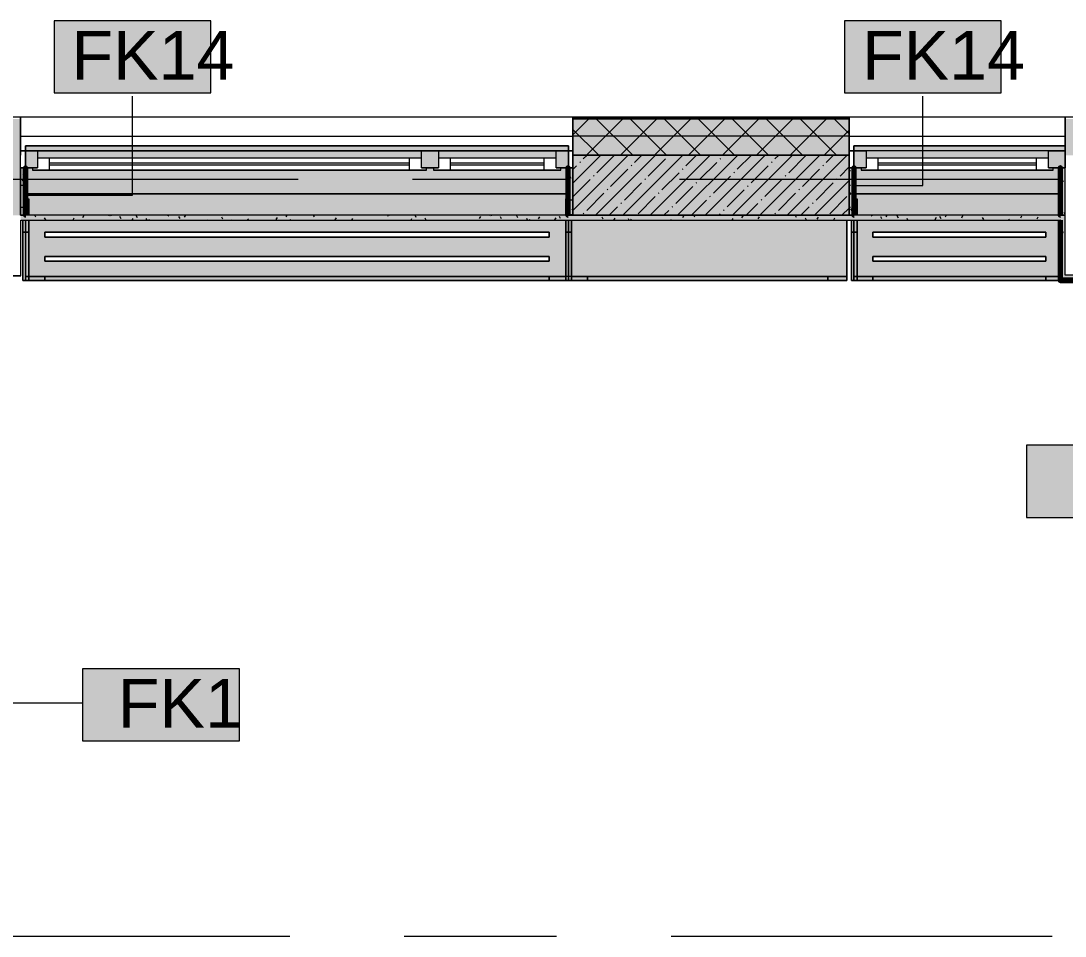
# Model space of a CAD drawing. Header units: millimetres. Extents: x -3817 to 677485, y -22715 to 103890.
# Drawn here: x 663327 to 667675, y 20026 to 23835 of the extents above; entities that cross this region are included whole.
import ezdxf

# ---------------------------------------------------------------- set-up
doc = ezdxf.new("R2010")
doc.units = ezdxf.units.MM
doc.layers.add('PDF _Геометрия', color=7, linetype='Continuous', true_color=0x1d1d1d)
doc.layers.add('PDF _Сплошная заливка', color=7, linetype='Continuous', true_color=0xffffff)
doc.layers.add('PDF _Текст', color=7, linetype='Continuous')
doc.styles.add('PDF GOST-Common', font='arial.ttf')

msp = doc.modelspace()

# ---------------------------------------------------------------- hatches: boundary and pattern name
at = {"layer": 'PDF _Сплошная заливка', "transparency": 33554559}
h = msp.add_hatch(color=256, dxfattribs=at)
h.paths.add_polyline_path([(677305.5, 23275.9), (677305.5, 23425.9), (672225.7, 23425.9), (672225.7, 23275.9), (677155.5, 23275.9)], flags=0)
h.paths.add_polyline_path([(666710.8, 23275.9), (666775.9, 23275.9), (666775.9, 23425.9), (665625.5, 23425.9), (665625.5, 23275.9)], flags=0)
h.paths.add_polyline_path([(663325.5, 23275.9), (663325.5, 23425.9), (662025.9, 23425.9), (662025.9, 23275.9), (663125.5, 23275.9)], flags=0)
h.paths.add_polyline_path([(671015.1, 23275.9), (671325.7, 23275.9), (671325.7, 23425.9), (669975.9, 23425.9), (669975.9, 23275.9)], flags=0)
h.paths.add_polyline_path([(667675.9, 23275.9), (669075.9, 23275.9), (669075.9, 23425.9), (667675.9, 23425.9)], flags=0)
h.paths.add_polyline_path([(645365.5, 23275.9), (645385.5, 23275.9), (645385.5, 23425.9), (645365.5, 23425.9)], flags=0)
h.paths.add_polyline_path([(661125.9, 23275.9), (661125.9, 23425.9), (659825.9, 23425.9), (659825.9, 23275.9), (660971.8, 23275.9)], flags=0)
h.paths.add_polyline_path([(658245.5, 23275.9), (658925.9, 23275.9), (658925.9, 23425.9), (657505.5, 23425.9), (657505.5, 23275.9), (658102.3, 23275.9)], flags=0)
h.paths.add_polyline_path([(652875.5, 23275.9), (653225.5, 23275.9), (653225.5, 23425.9), (648685.5, 23425.9), (648685.5, 23275.9), (652655.5, 23275.9)], flags=0)
h.paths.add_polyline_path([(656667.6, 23275.9), (656725.5, 23275.9), (656725.5, 23425.9), (655525.5, 23425.9), (655525.5, 23275.9)], flags=0)
at = {"layer": 'PDF _Сплошная заливка', "true_color": 0xeae6de, "transparency": 33554559}
h = msp.add_hatch(color=254, dxfattribs=at)
h.paths.add_polyline_path([(663375.5, 23114.9), (665604.5, 23114.9), (665606.5, 23314.9), (663346.5, 23314.9), (663346.5, 23114.9)], flags=0)
h.paths.add_polyline_path([(665575.5, 23213.9), (665045.5, 23213.9), (665045.5, 23223.9), (665065.5, 23223.9), (665065.5, 23263.9), (665555.5, 23263.9), (665555.5, 23223.9), (665575.5, 23223.9)], flags=0)
h.paths.add_polyline_path([(663395.5, 23213.9), (663375.5, 23213.9), (663375.5, 23223.9), (663395.5, 23223.9), (663395.5, 23263.9), (664995.5, 23263.9), (664995.5, 23223.9), (665015.5, 23223.9), (665015.5, 23213.9), (663841.3, 23213.9)], flags=0)
h = msp.add_hatch(color=254, dxfattribs=at)
h.paths.add_polyline_path([(666825.9, 23114.9), (667654.9, 23114.9), (667655.9, 23223.7), (667674.9, 23223.9), (667674.9, 23314.9), (666794.9, 23314.9), (666796.9, 23114.9)], flags=0)
h.paths.add_polyline_path([(666845.9, 23213.9), (666825.9, 23213.9), (666825.9, 23223.9), (666845.9, 23223.9), (666845.9, 23263.9), (667605.9, 23263.9), (667605.9, 23223.9), (667625.9, 23223.9), (667625.9, 23213.9), (667428.2, 23213.9)], flags=0)
at = {"layer": 'PDF _Сплошная заливка', "transparency": 33554559}
h = msp.add_hatch(color=256, dxfattribs=at)
h.paths.add_polyline_path([(665625.5, 23025.9), (666775.9, 23025.9), (666775.9, 23275.9), (665625.5, 23275.9)], flags=0)
h.paths.add_polyline_path([(673115.5, 23025.9), (673115.5, 23275.9), (672925.5, 23275.9), (672925.5, 23025.9)], flags=0)
h.paths.add_polyline_path([(668175.9, 23025.9), (669075.9, 23025.9), (669075.9, 23275.9), (668175.9, 23275.9), (668175.9, 23115.1)], flags=0)
h.paths.add_polyline_path([(671325.7, 23025.9), (671325.7, 23275.9), (669975.9, 23275.9), (669975.9, 23025.9), (671015.1, 23025.9)], flags=0)
h.paths.add_polyline_path([(656667.6, 23025.9), (656725.5, 23025.9), (656725.5, 23275.9), (655525.5, 23275.9), (655525.5, 23025.9)], flags=0)
h.paths.add_polyline_path([(653195.5, 23025.9), (653225.5, 23025.9), (653225.5, 23275.9), (652875.5, 23275.9), (652875.5, 23025.9), (653145.5, 23025.9)], flags=0)
h.paths.add_polyline_path([(662238.4, 23025.9), (662425.5, 23025.9), (662425.5, 23275.9), (662025.9, 23275.9), (662025.9, 23025.9), (662225.9, 23025.9)], flags=0)
h.paths.add_polyline_path([(658245.5, 23025.9), (658925.9, 23025.9), (658925.9, 23275.9), (658245.5, 23275.9)], flags=0)
h.paths.add_polyline_path([(663325.5, 23025.9), (663325.5, 23275.9), (663125.5, 23275.9), (663125.5, 23025.9), (663313.4, 23025.9)], flags=0)
h.paths.add_polyline_path([(659825.9, 23025.9), (661125.9, 23025.9), (661125.9, 23275.9), (659825.9, 23275.9)], flags=0)
at = {"layer": 'PDF _Сплошная заливка', "true_color": 0xeae6de, "transparency": 33554559}
h = msp.add_hatch(color=254, dxfattribs=at)
h.paths.add_polyline_path([(663346.5, 22754.9), (665606.5, 22754.9), (665606.5, 23005.9), (663346.5, 23005.9), (663346.5, 22987.5)], flags=0)
h.paths.add_polyline_path([(663426.5, 22834.9), (663426.5, 22854.9), (665526.5, 22854.9), (665526.5, 22834.9), (663482.6, 22834.9)], flags=0)
h.paths.add_polyline_path([(663482.6, 22934.9), (663426.5, 22934.9), (663426.5, 22954.9), (665526.5, 22954.9), (665526.5, 22934.9), (663841.3, 22934.9)], flags=0)
h.paths.add_polyline_path([(663386, 23025.9), (665604.5, 23025.9), (665604.5, 23114.9), (663346.5, 23114.9), (663346.5, 23025.9)], flags=0)
h = msp.add_hatch(color=254, dxfattribs=at)
h.paths.add_polyline_path([(666794.9, 22754.9), (667654.9, 22756.9), (667654.9, 23005.9), (666794.9, 23005.9)], flags=0)
h.paths.add_polyline_path([(666874.9, 22834.9), (666874.9, 22854.9), (667595.2, 22854.9), (667595.2, 22834.9), (667428.2, 22834.9)], flags=0)
h.paths.add_polyline_path([(666874.9, 22934.9), (666874.9, 22954.9), (667595.2, 22954.9), (667595.2, 22934.9), (667428.2, 22934.9)], flags=0)
h.paths.add_polyline_path([(667428.2, 23025.9), (667654.9, 23025.9), (667654.9, 23114.9), (666796.9, 23114.5), (666796.9, 23025.9), (667240.2, 23025.9)], flags=0)
at = {"layer": 'PDF _Сплошная заливка', "transparency": 33554559}
msp.add_hatch(color=256, dxfattribs=at).paths.add_polyline_path([(666710.8, 23005.9), (667655.9, 23005.9), (667655.9, 23025.9), (663325.9, 23025.9), (663325.9, 23005.9), (665276.1, 23005.9)])
at = {"layer": 'PDF _Сплошная заливка', "true_color": 0xeae6de, "transparency": 33554559}
msp.add_hatch(color=254, dxfattribs=at).paths.add_polyline_path([(665625.5, 22754.9), (666766.7, 22754.9), (666766.7, 23005.9), (665606.5, 23005.9), (665606.5, 22754.9)])
at = {"layer": 'PDF _Сплошная заливка', "transparency": 33554559}
h = msp.add_hatch(color=256, dxfattribs=at)
h.paths.add_polyline_path([(668187.7, 22755.9), (668220.6, 22774.9), (668231.5, 22755.9), (668370.9, 22756), (668370.9, 22775.9), (668180.9, 22775.9), (668180.9, 22755.9), (668185.9, 22755.9)], flags=0)
h.paths.add_polyline_path([(667655.9, 22755.9), (668175.9, 22755.9), (668175.9, 22775.9), (667655.9, 22775.9)], flags=0)

# ---------------------------------------------------------------- linework, layer by layer
at = {"layer": 'PDF _Геометрия', "color": 7, "lineweight": 9}
for points in [[(664117.9, 23834.8), (663464.7, 23834.8), (663464.7, 23534.8), (664117.9, 23534.8)], [(667409.4, 23834.8), (666756.3, 23834.8), (666756.3, 23534.8), (667409.4, 23534.8)], [(666775.9, 23275.9), (665625.5, 23275.9)], [(668168, 22068.4), (667514.8, 22068.4), (667514.8, 21768.4), (668168, 21768.4)], [(664236.6, 21137.9), (663583.5, 21137.9), (663583.5, 20837.9), (664236.6, 20837.9)]]:
    msp.add_lwpolyline(points, close=True, dxfattribs=at)
for points in [[(663352.4, 23109.6), (663791.3, 23109.6), (663791.3, 23520.9)], [(666790.3, 23149.5), (667082.9, 23149.5), (667082.9, 23520.9)], [(666775.9, 23428.9), (665625.5, 23428.9)], [(666775.9, 23425.9), (665625.5, 23425.9)], [(666775.9, 23354.9), (665625.5, 23354.9)], [(663217.3, 20996.1), (663583.5, 20996.1)]]:
    msp.add_lwpolyline(points, dxfattribs=at)
at = {"layer": 'PDF _Геометрия', "color": 9, "lineweight": 9, "true_color": 0xc0c0c0}
for points in [[(668175.9, 22775.9), (667675.9, 22775.9), (667675.9, 23025.9), (667655.9, 23025.9), (663325.9, 23025.9), (663325.5, 23025.9), (663325.5, 23275.9), (663325.5, 23433.9), (662025.9, 23433.9), (662025.9, 23275.9), (662025.9, 23433.9), (661125.9, 23433.9), (661125.9, 23275.9), (661125.9, 23433.9), (659825.9, 23433.9), (659825.9, 23275.9), (659825.9, 23433.9), (658925.9, 23433.9), (658925.9, 23275.9), (658925.9, 23433.9), (657505.5, 23433.9), (657505.5, 23275.9), (657505.5, 23433.9), (656725.5, 23433.9)], [(669975.9, 23223.7), (669975.9, 23275.9), (669975.9, 23433.9), (671325.7, 23433.9), (671325.7, 23275.9), (671325.7, 23025.9), (669975.9, 23025.9), (669975.9, 23275.9), (669975.9, 23433.9), (669075.9, 23433.9), (669075.9, 23275.9), (669075.9, 23433.9), (667675.9, 23433.9), (667675.9, 23275.9), (667675.9, 23433.9), (666775.9, 23433.9), (666775.9, 23275.9), (666775.9, 23433.9), (665625.5, 23433.9), (665625.5, 23275.9), (665625.5, 23433.9), (663325.5, 23433.9), (663325.5, 23275.9)], [(665625.5, 23223.7), (665625.5, 23275.9), (665625.5, 23025.9), (666775.9, 23025.9), (666775.9, 23275.9), (666775.9, 23223.9)], [(663325.5, 22773.9), (663181.7, 22773.9), (663325.9, 22773.9), (663325.9, 22786.4), (663325.9, 22848.9), (663325.9, 23005.9), (667654.9, 23005.9)], [(667655.9, 23005.9), (667655.9, 22775.9), (667655.9, 22755.9), (668175.9, 22755.9)]]:
    msp.add_lwpolyline(points, dxfattribs=at)
at = {"layer": 'PDF _Геометрия', "lineweight": 9}
for points in [[(665625.5, 23360.6), (665690.8, 23425.9)], [(665682.2, 23275.9), (665832.2, 23425.9)], [(665874.3, 23275.9), (665724.3, 23425.9)], [(665823.6, 23275.9), (665973.6, 23425.9)], [(666015.7, 23275.9), (665865.7, 23425.9)], [(665965, 23275.9), (666115, 23425.9)], [(666157.1, 23275.9), (666007.1, 23425.9)], [(666106.5, 23275.9), (666256.5, 23425.9)], [(666298.6, 23275.9), (666148.6, 23425.9)], [(666247.9, 23275.9), (666397.9, 23425.9)], [(666440, 23275.9), (666290, 23425.9)], [(666389.3, 23275.9), (666539.3, 23425.9)], [(666581.4, 23275.9), (666431.4, 23425.9)], [(666530.7, 23275.9), (666680.7, 23425.9)], [(666722.8, 23275.9), (666572.8, 23425.9)], [(666775.9, 23364.2), (666714.2, 23425.9)], [(665732.9, 23275.9), (665625.5, 23383.3)], [(666672.1, 23275.9), (666775.9, 23379.6)], [(665625.5, 23274.1), (665627.3, 23275.9)], [(665625.5, 23160), (665741.3, 23275.9)], [(665625.5, 23046), (665855.4, 23275.9)], [(665668.5, 23260.1), (665684.3, 23275.9)], [(665719.4, 23025.9), (665969.4, 23275.9)], [(665725.6, 23203.1), (665796.8, 23274.3)], [(665833.5, 23025.9), (666083.5, 23275.9)], [(665882.4, 23245.8), (665912.4, 23275.9)], [(665947.5, 23025.9), (666197.5, 23275.9)], [(666024.9, 23274.3), (666026.4, 23275.9)], [(666061.6, 23025.9), (666311.6, 23275.9)], [(666096.2, 23231.6), (666140.5, 23275.9)], [(666175.6, 23025.9), (666425.6, 23275.9)], [(666253, 23274.3), (666254.5, 23275.9)], [(666289.7, 23025.9), (666539.7, 23275.9)], [(666310.1, 23217.3), (666368.6, 23275.9)], [(666403.7, 23025.9), (666653.7, 23275.9)], [(666466.9, 23260.1), (666482.6, 23275.9)], [(666517.8, 23025.9), (666767.8, 23275.9)], [(666523.9, 23203.1), (666595.2, 23274.3)], [(666680.7, 23245.8), (666710.7, 23275.9)], [(665625.5, 23217), (665640, 23231.6)], [(665654.3, 23245.8), (665656.6, 23248.2)], [(665868.1, 23231.6), (665870.5, 23233.9)], [(665939.4, 23188.8), (666010.7, 23260.1)], [(666153.2, 23174.6), (666224.5, 23245.8)], [(666238.8, 23260.1), (666241.1, 23262.5)], [(666367.1, 23160.3), (666438.4, 23231.6)], [(666452.6, 23245.8), (666455, 23248.2)], [(666666.5, 23231.6), (666668.8, 23233.9)], [(666737.7, 23188.8), (666775.9, 23227)], [(665711.3, 23188.8), (665713.7, 23191.2)], [(665782.6, 23146), (665853.9, 23217.3)], [(665925.1, 23174.6), (665927.5, 23176.9)], [(665996.4, 23131.8), (666067.7, 23203.1)], [(666082, 23217.3), (666084.3, 23219.7)], [(666210.3, 23117.5), (666281.5, 23188.8)], [(666295.8, 23203.1), (666298.2, 23205.4)], [(666509.6, 23188.8), (666512, 23191.2)], [(666580.9, 23146), (666652.2, 23217.3)], [(666723.5, 23174.6), (666725.9, 23176.9)], [(665625.8, 23103.3), (665697, 23174.6)], [(665768.3, 23131.8), (665770.7, 23134.2)], [(665839.6, 23089), (665910.9, 23160.3)], [(666053.4, 23074.8), (666124.7, 23146)], [(666139, 23160.3), (666141.4, 23162.7)], [(666352.8, 23146), (666355.2, 23148.4)], [(666424.1, 23103.3), (666495.4, 23174.6)], [(666566.7, 23131.8), (666569, 23134.2)], [(666631.8, 23025.9), (666775.9, 23170)], [(666637.9, 23089), (666709.2, 23160.3)], [(665682.8, 23046.2), (665754.1, 23117.5)], [(665896.6, 23032), (665967.9, 23103.3)], [(665982.2, 23117.5), (665984.5, 23119.9)], [(666196, 23103.3), (666198.4, 23105.6)], [(666267.3, 23060.5), (666338.6, 23131.8)], [(666409.9, 23089), (666412.2, 23091.4)], [(666481.1, 23046.2), (666552.4, 23117.5)], [(666695, 23032), (666766.3, 23103.3)], [(665776.4, 23025.9), (665811.1, 23060.5)], [(665825.3, 23074.8), (665827.7, 23077.1)], [(666004.5, 23025.9), (666024.9, 23046.2)], [(666039.2, 23060.5), (666041.6, 23062.9)], [(666118.6, 23025.9), (666181.8, 23089)], [(666253, 23046.2), (666255.4, 23048.6)], [(666346.7, 23025.9), (666395.6, 23074.8)], [(666574.8, 23025.9), (666609.4, 23060.5)], [(666623.7, 23074.8), (666626.1, 23077.1)], [(666745.9, 23025.9), (666775.9, 23055.9)], [(665668.5, 23032), (665670.9, 23034.4)], [(666232.6, 23025.9), (666238.8, 23032)], [(666466.9, 23032), (666469.2, 23034.4)]]:
    msp.add_lwpolyline(points, dxfattribs=at)
at = {"layer": 'PDF _Геометрия', "color": 116, "lineweight": 13, "true_color": 0x008040}
for points in [[(663325.5, 23354.9), (665625.5, 23354.9)], [(666775.9, 23354.9), (667675.9, 23354.9)]]:
    msp.add_lwpolyline(points, dxfattribs=at)
at = {"layer": 'PDF _Геометрия', "color": 8, "lineweight": 9, "true_color": 0x808080}
for points in [[(663346.5, 23223.9), (663346.5, 23314.9), (665606.5, 23314.9), (665606.5, 23223.7), (665606.5, 23314.9), (663346.5, 23314.9), (663346.5, 23114.9), (665604.5, 23114.9), (663346.5, 23114.9), (663346.5, 23025.8)], [(665595.3, 22754.9), (663359.2, 22754.9), (665595.3, 22754.9)], [(665526.5, 22754.9), (663426.5, 22754.9), (665526.5, 22754.9)], [(666766.5, 22754.9), (665619.2, 22754.9), (666766.5, 22754.9)], [(665686.5, 22754.9), (666686.5, 22754.9), (665686.5, 22754.9)], [(667655, 22754.9), (666809.5, 22754.9), (667655, 22754.9)], [(667594.9, 22754.9), (666874.9, 22754.9), (667594.9, 22754.9)]]:
    msp.add_lwpolyline(points, dxfattribs=at)
for points in [[(666794.9, 23223.9), (666794.9, 23314.9), (667674.9, 23314.9), (667674.9, 23223.7), (667674.9, 23314.9), (666794.9, 23314.9)], [(666796.9, 23114.9), (667654.9, 23114.9)], [(663335.3, 23005.9), (663335.3, 22754.9), (663335.3, 22954.9), (663335.3, 22754.9)], [(665606.5, 22754.9), (663346.5, 22754.9), (663346.5, 23005.9), (663346.5, 22754.9), (665606.5, 22754.9), (665606.5, 23005.9), (665606.5, 22754.9), (666766.7, 22754.9)], [(666766.7, 22754.9), (666766.7, 23005.9)], [(666785.5, 23005.9), (666785.5, 22754.9), (666785.5, 22954.9), (666785.5, 22754.9)], [(666794.9, 23005.9), (666794.9, 22754.9), (667655, 22754.9), (666794.9, 22754.9)], [(665526.5, 22934.9), (663426.5, 22934.9), (663426.5, 22954.9), (665526.5, 22954.9)], [(665526.5, 22934.9), (665526.5, 22954.9), (663426.5, 22954.9), (663426.5, 22934.9)], [(667595.2, 22934.9), (666874.9, 22934.9), (666874.9, 22954.9), (667595.2, 22954.9)], [(667595.2, 22934.9), (667595.2, 22954.9), (666874.9, 22954.9), (666874.9, 22934.9)], [(665526.5, 22834.9), (663426.5, 22834.9), (663426.5, 22854.9), (665526.5, 22854.9)], [(665526.5, 22834.9), (665526.5, 22854.9), (663426.5, 22854.9), (663426.5, 22834.9)], [(667595.2, 22834.9), (666874.9, 22834.9), (666874.9, 22854.9), (667595.2, 22854.9)], [(667595.2, 22834.9), (667595.2, 22854.9), (666874.9, 22854.9), (666874.9, 22834.9)], [(663335.3, 22754.9), (663359.2, 22754.9)], [(663335.3, 22754.9), (663359.2, 22754.9)], [(665595.3, 22754.9), (665619.2, 22754.9)], [(665595.3, 22754.9), (665619.2, 22754.9)], [(666785.5, 22754.9), (666809.5, 22754.9)], [(666785.5, 22754.9), (666809.5, 22754.9)]]:
    msp.add_lwpolyline(points, close=True, dxfattribs=at)
at = {"layer": 'PDF _Геометрия', "color": 253, "lineweight": 13, "true_color": 0xaaaaaa}
for points in [[(663395.5, 23293.9), (663395.5, 23223.9), (663325.5, 23223.9), (663325.5, 23293.9)], [(663375.5, 23213.9), (665015.5, 23213.9), (665015.5, 23223.9), (664995.5, 23223.9), (664995.5, 23263.9), (663395.5, 23263.9), (663395.5, 23223.9), (663375.5, 23223.9)], [(665065.5, 23293.9), (665065.5, 23223.9), (664995.5, 23223.9), (664995.5, 23293.9)], [(665045.5, 23213.9), (665575.5, 23213.9), (665575.5, 23223.9), (665555.5, 23223.9), (665555.5, 23263.9), (665065.5, 23263.9), (665065.5, 23223.9), (665045.5, 23223.9)], [(665625.5, 23293.9), (665625.5, 23223.9), (665555.5, 23223.9), (665555.5, 23293.9)], [(666845.9, 23293.9), (666845.9, 23223.9), (666775.9, 23223.9), (666775.9, 23293.9)], [(666825.9, 23213.9), (667625.9, 23213.9), (667625.9, 23223.9), (667605.9, 23223.9), (667605.9, 23263.9), (666845.9, 23263.9), (666845.9, 23223.9), (666825.9, 23223.9)], [(667675.9, 23293.9), (667675.9, 23223.9), (667605.9, 23223.9), (667605.9, 23293.9)]]:
    msp.add_lwpolyline(points, close=True, dxfattribs=at)
at = {"layer": 'PDF _Геометрия', "color": 253, "lineweight": 9, "true_color": 0xaaaaaa}
for points in [[(663346.5, 23293.9), (663325.5, 23293.9)], [(665625.5, 23293.9), (665606.5, 23293.9)], [(666794.9, 23293.9), (666775.9, 23293.9)], [(663325.5, 23223.9), (663346.5, 23223.9)], [(663445.5, 23243.9), (664945.5, 23243.9)], [(664945.5, 23233.9), (663445.5, 23233.9)], [(665115.5, 23243.9), (665505.5, 23243.9)], [(665505.5, 23233.9), (665115.5, 23233.9)], [(665606.5, 23223.9), (665625.5, 23223.9)], [(666775.9, 23223.9), (666794.9, 23223.9)], [(666895.9, 23243.9), (667555.9, 23243.9)], [(667555.9, 23233.9), (666895.9, 23233.9)], [(662893.9, 23175.9), (664481.4, 23175.9)], [(664957.7, 23175.9), (665592.7, 23175.9)], [(666068.9, 23175.9), (667656.4, 23175.9)], [(662858.9, 20025.9), (664446.4, 20025.9)], [(664922.7, 20025.9), (665557.7, 20025.9)], [(666033.9, 20025.9), (667621.4, 20025.9)]]:
    msp.add_lwpolyline(points, dxfattribs=at)
at = {"layer": 'PDF _Геометрия', "color": 9, "lineweight": 9, "true_color": 0xc0bcb4}
for points in [[(665606.5, 23293.9), (663346.5, 23293.9)], [(663395.5, 23293.9), (665555.5, 23293.9)], [(667674.9, 23293.9), (666794.9, 23293.9)], [(663346.5, 23223.9), (663395.5, 23223.9)], [(665555.5, 23223.9), (665606.5, 23223.9)], [(666794.9, 23223.9), (666845.9, 23223.9)], [(667605.9, 23223.9), (667674.9, 23223.9)]]:
    msp.add_lwpolyline(points, dxfattribs=at)
at = {"layer": 'PDF _Геометрия', "color": 253, "lineweight": 13, "true_color": 0xaaaaaa}
for points in [[(663445.5, 23213.9), (663445.5, 23263.9)], [(664945.5, 23213.9), (664945.5, 23263.9)], [(665115.5, 23213.9), (665115.5, 23263.9)], [(665505.5, 23213.9), (665505.5, 23263.9)], [(666895.9, 23213.9), (666895.9, 23263.9)], [(667555.9, 23213.9), (667555.9, 23263.9)], [(665015.5, 23213.9), (663375.5, 23213.9)], [(665575.5, 23213.9), (665045.5, 23213.9)], [(667625.9, 23213.9), (666825.9, 23213.9)]]:
    msp.add_lwpolyline(points, dxfattribs=at)
at = {"layer": 'PDF _Геометрия', "color": 9, "lineweight": 9, "true_color": 0xc0c0c0}
for points in [[(663345.5, 23025.9), (663345.5, 23223.9), (663325.5, 23223.9), (663325.5, 23025.9)], [(665625.5, 23025.9), (665625.5, 23223.7), (665605.5, 23223.7), (665605.5, 23025.9)], [(666795.9, 23025.9), (666795.9, 23223.9), (666775.9, 23223.9), (666775.9, 23025.9)], [(667675.9, 23025.9), (667675.9, 23223.7), (667655.9, 23223.7), (667655.9, 23025.9)]]:
    msp.add_lwpolyline(points, close=True, dxfattribs=at)
at = {"layer": 'PDF _Геометрия', "color": 7, "lineweight": 70, "true_color": 0xffd2ff}
for points in [[(663346.5, 23025.9), (663346.5, 23223.9), (663345.5, 23223.9), (663345.5, 23025.9)], [(665605.5, 23025.9), (665605.5, 23223.7), (665604.5, 23223.7), (665604.5, 23025.9)], [(666796.9, 23025.9), (666796.9, 23223.9), (666795.9, 23223.9), (666795.9, 23025.9)], [(667655.9, 23025.9), (667655.9, 23223.7), (667654.9, 23223.7), (667654.9, 23025.9)]]:
    msp.add_lwpolyline(points, close=True, dxfattribs=at)
at = {"layer": 'PDF _Геометрия', "color": 253, "lineweight": 9, "true_color": 0xaba79f}
for points in [[(663346.5, 23025.9), (663346.5, 23114.9), (665604.5, 23114.9), (663346.5, 23114.9), (663346.5, 23223.9)], [(663355.4, 23094.9), (663346.5, 23094.9)], [(663356.5, 23094.9), (663359.2, 23094.9), (663359.2, 23025.7)], [(665595.3, 23025.9), (665595.3, 23094.9)], [(665604.5, 23094.9), (665597.6, 23094.9)], [(667654.9, 23114.9), (666796.9, 23114.9), (667654.9, 23114.9)], [(666803.8, 23094.9), (666796.9, 23094.9)], [(666804.9, 23094.9), (666809.5, 23094.9), (666809.5, 23025.9)], [(663359.2, 22770.9), (663359.2, 23005.9), (663359.2, 22755.4)], [(665595.3, 22754.9), (665595.3, 23005.9), (665595.3, 22770.9)], [(665619.2, 22770.9), (665619.2, 23005.9), (665619.2, 22754.9)], [(666809.5, 22770.9), (666809.5, 23005.9), (666809.5, 22754.9)], [(663359.2, 22770.9), (663359.2, 22954.9), (663359.2, 22770.9)], [(665595.3, 22770.9), (665595.3, 22954.9), (665595.3, 22770.9)], [(665619.2, 22770.9), (665619.2, 22954.9), (665619.2, 22770.9)], [(666809.5, 22770.9), (666809.5, 22954.9), (666809.5, 22770.9)], [(665526.5, 22770.9), (663426.5, 22770.9), (665526.5, 22770.9)], [(666686.5, 22770.9), (665686.5, 22770.9), (666686.5, 22770.9)], [(667594.9, 22770.9), (666874.9, 22770.9), (667594.9, 22770.9)]]:
    msp.add_lwpolyline(points, dxfattribs=at)
at = {"layer": 'PDF _Геометрия', "color": 9, "lineweight": 9, "true_color": 0xc0bcb4}
msp.add_lwpolyline([(665065.5, 23223.9), (664995.5, 23223.9)], close=True, dxfattribs=at)
at = {"layer": 'PDF _Геометрия', "color": 253, "lineweight": 9, "true_color": 0x9b9b9b}
for points in [[(663339.6, 23203), (663334.6, 23194.3)], [(663345.5, 23214.6), (663345.3, 23214.9)], [(665618.8, 23178.5), (665613.8, 23187.2)], [(666775.9, 23211.9), (666781.8, 23211.9)], [(666795.1, 23214.1), (666790.1, 23205.4)], [(667655.9, 23181.4), (667665.7, 23181.4)], [(663327.5, 23150.9), (663337.5, 23150.9)], [(663339.2, 23164.6), (663334.1, 23173.3)], [(666775.9, 23150.9), (666781.8, 23150.9)], [(666794.7, 23153.5), (666789.7, 23162.2)], [(667668, 23165), (667662.9, 23173.7)], [(663343.2, 23096.5), (663338.2, 23105.3)], [(665613.5, 23089.9), (665623.5, 23089.9)], [(666783.5, 23111.9), (666778.5, 23120.6)], [(663327.5, 23059.5), (663337.5, 23059.5)], [(665625.5, 23045), (665621.9, 23051.2)], [(666775.9, 23059.5), (666781.8, 23059.5)], [(666787.6, 23043.8), (666782.6, 23052.5)], [(667660.2, 23066.6), (667655.9, 23059.1)], [(667655.9, 23059.5), (667665.7, 23059.5)], [(663345.5, 23031.7), (663342.3, 23037.2)], [(663389, 23017.4), (663384.1, 23025.9)], [(663430.6, 23006.2), (663425.6, 23014.9)], [(663525, 23025.5), (663524.8, 23025.9)], [(663546.7, 23013.1), (663542.5, 23005.9)], [(663588.3, 23024.2), (663583.3, 23015.5)], [(663694.8, 23025.9), (663693, 23022.6)], [(663702.7, 23022.5), (663700.8, 23025.9)], [(663744.4, 23011.4), (663739.3, 23020.1)], [(663792.4, 23012), (663788.9, 23005.9)], [(663812.4, 23015.5), (663807.4, 23024.2)], [(663853.1, 23005.9), (663849, 23013)], [(663860.4, 23007.9), (663859.3, 23005.9)], [(663941.2, 23025.9), (663938.7, 23021.5)], [(663990.1, 23012.5), (663985.1, 23021.2)], [(664011.6, 23025.9), (664006.7, 23017.4)], [(664106.2, 23006.8), (664105.6, 23005.9)], [(664167.8, 23009.5), (664162.8, 23018.2)], [(664205.1, 23005.9), (664204.4, 23007)], [(664275.5, 23005.9), (664272.4, 23011.1)], [(664393.6, 23016.8), (664388.5, 23008.1)], [(664433.9, 23025.9), (664430.2, 23019.3)], [(664451.5, 23005.9), (664450.1, 23008.1)], [(664549.6, 23018.7), (664545.5, 23025.9)], [(664639.3, 23015.8), (664634.3, 23007)], [(664707.3, 23011.7), (664704, 23005.9)], [(664785.9, 23025.9), (664785.6, 23025.3)], [(664856.3, 23025.9), (664853.6, 23021.2)], [(664863.4, 23023.9), (664862.3, 23025.9)], [(664953.1, 23010.6), (664950.3, 23005.9)], [(664973, 23016.9), (664968, 23025.6)], [(665014.6, 23005.9), (665009.6, 23014.4)], [(665021.1, 23006.5), (665020.7, 23005.9)], [(665109.1, 23025), (665108.6, 23025.9)], [(665240.4, 23020.6), (665235.4, 23011.9)], [(665278.6, 23025.9), (665277, 23023.1)], [(665286.8, 23022), (665284.6, 23025.9)], [(665328.4, 23010.9), (665323.4, 23019.6)], [(665396.5, 23015), (665391.4, 23023.7)], [(665436.9, 23005.9), (665433.1, 23012.5)], [(665444.5, 23008.4), (665443.1, 23005.9)], [(665486.2, 23019.5), (665481.1, 23010.8)], [(665554.2, 23015.5), (665549.2, 23006.7)], [(665574.2, 23012), (665569.1, 23020.7)], [(665613.5, 23029), (665623.5, 23029)], [(665701, 23025.9), (665700.5, 23025)], [(665751.9, 23009), (665746.9, 23017.7)], [(665788.9, 23005.9), (665788.5, 23006.5)], [(665799.9, 23014.4), (665795, 23005.9)], [(665859.3, 23005.9), (665856.5, 23010.6)], [(665868, 23010.3), (665865.4, 23005.9)], [(666035.2, 23005.9), (666034.2, 23007.6)], [(666087.3, 23024.4), (666082.3, 23015.7)], [(666133.7, 23018.2), (666129.3, 23025.9)], [(666291.4, 23012.2), (666287.8, 23005.9)], [(666333, 23023.3), (666328, 23014.6)], [(666401.1, 23019.2), (666396, 23010.5)], [(666447.4, 23023.4), (666446, 23025.9)], [(666557.1, 23016.3), (666552.1, 23025.1)], [(666598.4, 23005.9), (666593.7, 23013.9)], [(666646.8, 23018.2), (666641.8, 23009.4)], [(666693.2, 23024.5), (666692.4, 23025.9)], [(666714.8, 23014.1), (666710.1, 23005.9)], [(666870.9, 23021.5), (666868.4, 23025.9)], [(666912.5, 23010.4), (666907.5, 23019.1)], [(666932.8, 23025.9), (666929.1, 23019.5)], [(666980.6, 23014.4), (666975.5, 23023.2)], [(667020.7, 23005.9), (667017.2, 23012)], [(667138.3, 23016), (667133.2, 23007.3)], [(667158.3, 23011.5), (667153.2, 23020.2)], [(667179.2, 23025.9), (667174.9, 23018.4)], [(667247.9, 23023), (667242.9, 23014.3)], [(667336, 23008.5), (667330.9, 23017.2)], [(667372.7, 23005.9), (667372.6, 23006)], [(667443.1, 23005.9), (667440.6, 23010.1)], [(667493.7, 23021.9), (667488.7, 23013.2)], [(667561.7, 23017.9), (667556.7, 23009.1)], [(667619, 23005.9), (667618.3, 23007.1)], [(667675.9, 23029.2), (667671.1, 23037.6)], [(667656.1, 22998.5), (667655.9, 22998.2)], [(667655.9, 22968), (667665.7, 22968)], [(667667.3, 22956.9), (667662.3, 22948.2)], [(667655.9, 22846.1), (667665.7, 22846.1)], [(667662, 22809.5), (667657, 22818.3)]]:
    msp.add_lwpolyline(points, dxfattribs=at)
at = {"layer": 'PDF _Геометрия', "color": 9, "lineweight": 9, "true_color": 0xcbc7bf}
for points in [[(665604.5, 23025.9), (663346.5, 23025.9)], [(663359.2, 22767.7), (663359.2, 22770.9)], [(665595.3, 22769), (665595.3, 22766.1)]]:
    msp.add_lwpolyline(points, dxfattribs=at)
at = {"layer": 'PDF _Геометрия', "color": 9, "lineweight": 9, "true_color": 0xc1bbaf}
msp.add_lwpolyline([(665606.5, 22754.9), (665606.5, 23005.9)], close=True, dxfattribs=at)
at = {"layer": 'PDF _Геометрия', "color": 231, "lineweight": 70, "true_color": 0xff80c0}
for points in [[(667654.9, 23005.9), (667654.9, 22755.9), (667654.9, 22754.9), (668185.9, 22754.9)], [(668175.9, 22755.9), (667655.9, 22755.9), (667655.9, 23005.9)]]:
    msp.add_lwpolyline(points, dxfattribs=at)
at = {"layer": 'PDF _Геометрия', "color": 231, "lineweight": 9, "true_color": 0xff80c0}
msp.add_lwpolyline([(667655.9, 23005.9), (667654.9, 23005.9)], dxfattribs=at)
at = {"layer": 'PDF _Геометрия', "color": 9, "lineweight": 9, "true_color": 0xbfbfbf}
for points in [[(663335.3, 22954.9), (663346.5, 22954.9)], [(666785.5, 22954.9), (666794.9, 22954.9)]]:
    msp.add_lwpolyline(points, close=True, dxfattribs=at)
at = {"layer": 'PDF _Геометрия', "color": 254, "lineweight": 9, "true_color": 0xd5d3cf}
for points in [[(663346.5, 22954.9), (663359.2, 22954.9)], [(665595.3, 22954.9), (665619.2, 22954.9)], [(666794.9, 22954.9), (666809.5, 22954.9)], [(663426.5, 22754.9), (663426.5, 22770.9)], [(665526.5, 22770.9), (665526.5, 22754.9)], [(665595.3, 22766.1), (665595.3, 22754.9)], [(665619.2, 22754.9), (665619.2, 22770.9)], [(665686.5, 22770.9), (665686.5, 22754.9)], [(666686.5, 22754.9), (666686.5, 22770.9)], [(666874.9, 22754.9), (666874.9, 22770.9)], [(667594.9, 22770.9), (667594.9, 22754.9)]]:
    msp.add_lwpolyline(points, close=True, dxfattribs=at)
at = {"layer": 'PDF _Геометрия', "color": 254, "lineweight": 9, "true_color": 0xeae9e7}
for points in [[(663359.2, 22770.9), (663346.5, 22770.9)], [(665619.2, 22770.9), (665606.5, 22770.9), (665595.3, 22770.9)], [(666807.7, 22770.9), (666794.9, 22770.9)]]:
    msp.add_lwpolyline(points, dxfattribs=at)
at = {"layer": 'PDF _Геометрия', "color": 254, "lineweight": 9, "true_color": 0xdfdfdf}
for points in [[(663346.5, 22770.9), (663346.5, 22754.9), (663359.2, 22754.9)], [(665595.3, 22754.9), (665606.5, 22754.9), (665619.2, 22754.9)], [(666794.9, 22770.9), (666794.9, 22754.9), (666809.5, 22754.9)]]:
    msp.add_lwpolyline(points, dxfattribs=at)
at = {"layer": 'PDF _Геометрия', "color": 254, "lineweight": 9, "true_color": 0xd5d3cf}
for points in [[(663346.5, 22770.9), (663359.2, 22770.9)], [(663359.2, 22755.4), (663359.2, 22767.7)], [(663359.2, 22767.7), (663359.2, 22755.4), (663359.2, 22767.7)], [(665619.2, 22754.9), (665619.2, 22770.9), (665606.5, 22770.9), (665606.5, 22754.9), (665606.5, 22770.9), (665595.3, 22770.9)], [(665595.3, 22766.1), (665595.3, 22754.9)], [(666794.9, 22770.9), (666807.7, 22770.9)], [(666809.5, 22754.9), (666809.5, 22769.5), (666809.5, 22754.9), (666809.5, 22769.5)]]:
    msp.add_lwpolyline(points, dxfattribs=at)
at = {"layer": 'PDF _Геометрия', "color": 9, "lineweight": 9, "true_color": 0xbfbfbf}
for points in [[(663359.2, 22754.9), (663346.5, 22754.9), (663346.5, 22770.9)], [(665619.2, 22754.9), (665606.5, 22754.9), (665595.3, 22754.9)], [(666809.5, 22754.9), (666794.9, 22754.9), (666794.9, 22770.9)]]:
    msp.add_lwpolyline(points, dxfattribs=at)
at = {"layer": 'PDF _Геометрия', "color": 9, "lineweight": 9, "true_color": 0xcbc7bf}
for points in [[(663359.2, 22767.7), (663359.2, 22770.9)], [(665595.3, 22769), (665595.3, 22766.1)]]:
    msp.add_lwpolyline(points, close=True, dxfattribs=at)
at = {"layer": 'PDF _Геометрия', "color": 253, "lineweight": 9, "true_color": 0xaba79f}
for points in [[(665593.7, 22770.9), (663359.3, 22770.9)], [(666766.5, 22770.9), (665619.2, 22770.9)], [(666766.5, 22754.9), (666766.5, 22770.9)], [(667654.9, 22770.9), (666810.9, 22770.9)]]:
    msp.add_lwpolyline(points, close=True, dxfattribs=at)
at = {"layer": 'PDF _Геометрия', "color": 7, "lineweight": 9, "true_color": 0xf8f8f7}
msp.add_lwpolyline([(665606.5, 22754.9), (665606.5, 22770.9)], close=True, dxfattribs=at)
at = {"layer": 'PDF _Сплошная заливка', "lineweight": 9, "transparency": 33554559}
for points in [[(664117.9, 23834.8), (663464.7, 23834.8), (664117.9, 23534.8), (663464.7, 23534.8)], [(667409.4, 23834.8), (666756.3, 23834.8), (667409.4, 23534.8), (666756.3, 23534.8)], [(668168, 22068.4), (667514.8, 22068.4), (668168, 21768.4), (667514.8, 21768.4)], [(664236.6, 21137.9), (663583.5, 21137.9), (664236.6, 20837.9), (663583.5, 20837.9)]]:
    msp.add_solid(points, dxfattribs=at)
at = {"layer": 'PDF _Сплошная заливка', "lineweight": 35, "transparency": 33554559}
for points in [[(663345.5, 23025.9), (663345.5, 23223.9), (663325.5, 23025.9), (663325.5, 23223.9)], [(665605.5, 23025.9), (665625.5, 23025.9), (665605.5, 23223.7), (665625.5, 23223.7)], [(666795.9, 23025.9), (666795.9, 23223.9), (666775.9, 23025.9), (666775.9, 23223.9)], [(667655.9, 23025.9), (667675.9, 23025.9), (667655.9, 23223.7), (667675.9, 23223.7)], [(667675.9, 22775.9), (667675.9, 23025.9), (667655.9, 22775.9), (667655.9, 23025.9)]]:
    msp.add_solid(points, dxfattribs=at)
at = {"layer": 'PDF _Сплошная заливка', "color": 7, "lineweight": 35, "true_color": 0xffd2ff, "transparency": 33554559}
for points in [[(663345.5, 23025.9), (663346.5, 23025.9), (663345.5, 23223.9)], [(665604.5, 23025.9), (665605.5, 23025.9), (665604.5, 23223.7)], [(666795.9, 23025.9), (666796.9, 23025.9), (666795.9, 23223.9)], [(667654.9, 23025.9), (667655.9, 23025.9), (667654.9, 23223.7)]]:
    msp.add_solid(points, dxfattribs=at)
at = {"layer": 'PDF _Сплошная заливка', "color": 254, "lineweight": 35, "true_color": 0xffb9dc, "transparency": 33554559}
msp.add_solid([(667654.9, 22755.9), (667655.9, 22755.9), (667654.9, 23005.9)], dxfattribs=at)

# ---------------------------------------------------------------- texts
at = {"layer": 'PDF _Текст', "char_height": 203.2, "attachment_point": 4, "style": 'PDF GOST-Common'}
for s, insert in [('FK14', (663537.6, 23691.4)), ('FK14', (666829.1, 23691.4)), ('FK1', (663730.6, 20994.5))]:
    msp.add_mtext(s, dxfattribs=dict(at, insert=insert))

doc.saveas('drawing.dxf')
